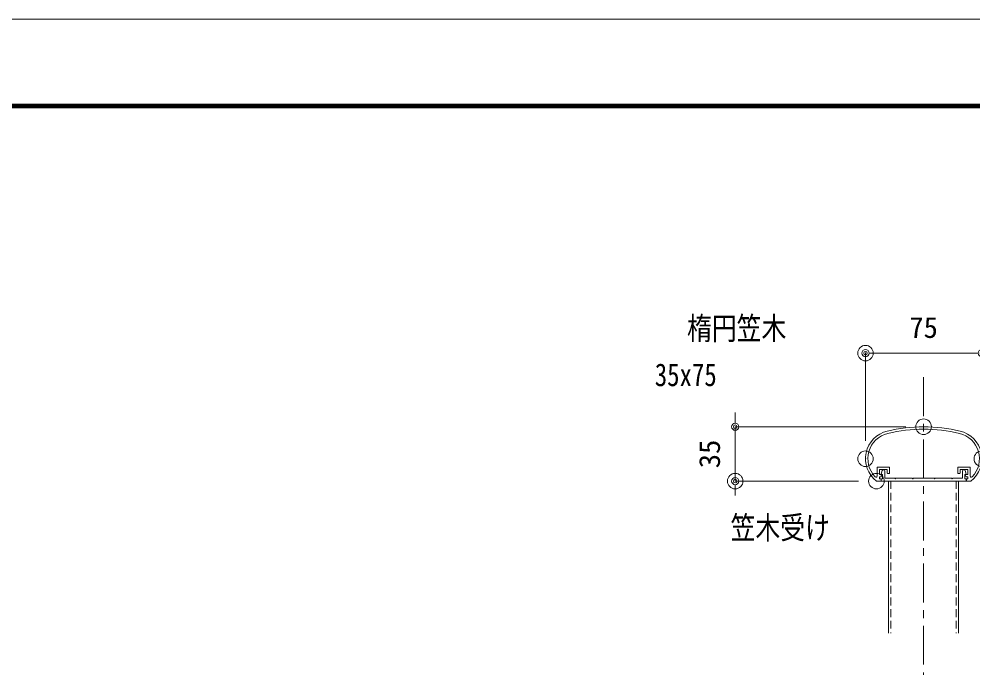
# Model space of a CAD drawing. Units: millimetres, scale not verified. Extents: x -3554 to 3554, y -1188 to 1188.
# Drawn here: x -2504 to -1890, y 766 to 1188 of the extents above; entities that cross this region are included whole.
import ezdxf
from ezdxf.enums import TextEntityAlignment as Align

# ---------------------------------------------------------------- set-up
doc = ezdxf.new("R2010")
doc.units = ezdxf.units.MM
doc.header["$LTSCALE"] = 20
doc.header["$PDMODE"] = 32
doc.header["$PDSIZE"] = 10
doc.linetypes.add('USER1', pattern=[2, 1.25, -0.25, 0.25, -0.25])
doc.linetypes.add('USER3', pattern=[0.375, 0.25, -0.125])
for name, color, linetype, lineweight in [('0-0_0', 7, 'Continuous', 18), ('0-1_DEFPOINTS', 7, 'Continuous', 18), ('0-4_WAKU', 7, 'Continuous', 18), ('0-7_3中心線', 2, 'USER1', 18), ('0-8_41ｱﾙﾐ', 6, 'Continuous', 18), ('0-9_1手摺寸法', 7, 'Continuous', 18), ('0-D_4アルミ', 6, 'Continuous', 18)]:
    doc.layers.add(name, color=color, linetype=linetype, lineweight=lineweight)
doc.styles.add('ＭＳ ゴシック', font='')
doc.styles.get('ＭＳ ゴシック').set_extended_font_data('MS Gothic')

# ---------------------------------------------------------------- blocks, each defined once
blk = doc.blocks.new('_ORIGIN2')
at = {"layer": '0-0_0'}
blk.add_line((-0.5, 0), (-1, 0), dxfattribs=at)
for radius in [0.5, 0.25]:
    blk.add_circle((0, 0), radius, dxfattribs=at)
blk = doc.blocks.new('D18')
at = {"layer": '0-1_DEFPOINTS'}
for p in [(92.53, 1349.44), (-28.78, 1314.44), (62.14, 1314.44)]:
    blk.add_point(p, dxfattribs=at)
at = {"layer": '0-9_1手摺寸法'}
for p, q in [((-28.78, 1354.04), (-28.78, 1358.64)), ((81.03, 1349.44), (-28.78, 1349.44)), ((-28.78, 1349.44), (-28.78, 1314.44)), ((50.64, 1314.44), (-28.78, 1314.44)), ((-28.78, 1309.84), (-28.78, 1305.24))]:
    blk.add_line(p, q, dxfattribs=at)
at = {"layer": '0-9_1手摺寸法', "xscale": 4.6, "yscale": 4.6}
for p, rotation in [((-28.78, 1349.44), 270), ((-28.78, 1314.44), 90)]:
    blk.add_blockref('_ORIGIN2', p, dxfattribs=dict(at, rotation=rotation))
at = {"layer": '0-9_1手摺寸法', "style": 'ＭＳ ゴシック'}
blk.add_text('35', height=13.49, rotation=90, dxfattribs=at).set_placement((-34.53, 1322.74), align=Align.BOTTOM_LEFT)
blk = doc.blocks.new('D19')
at = {"layer": '0-1_DEFPOINTS'}
for p in [(55.13, 1396.85), (55.13, 1328.85), (130.02, 1328.85)]:
    blk.add_point(p, dxfattribs=at)
at = {"layer": '0-9_1手摺寸法'}
for p, q in [((55.13, 1340.35), (55.13, 1396.85)), ((125.42, 1396.85), (59.73, 1396.85)), ((130.02, 1340.35), (130.02, 1396.85))]:
    blk.add_line(p, q, dxfattribs=at)
at = {"layer": '0-9_1手摺寸法', "xscale": 4.6, "yscale": 4.6, "rotation": 180}
blk.add_blockref('_ORIGIN2', (55.13, 1396.85), dxfattribs=at)
at = {"layer": '0-9_1手摺寸法', "xscale": 4.6, "yscale": 4.6}
blk.add_blockref('_ORIGIN2', (130.02, 1396.85), dxfattribs=at)
at = {"layer": '0-9_1手摺寸法', "style": 'ＭＳ ゴシック'}
blk.add_text('75', height=13.49, dxfattribs=at).set_placement((83.38, 1402.6), align=Align.BOTTOM_LEFT)

msp = doc.modelspace()

# ---------------------------------------------------------------- linework, layer by layer
at = {"layer": '0-0_0'}
for p, q in [((-1943.86, 890.5), (-1943.86, 792.64)), ((-1898.86, 890.5), (-1898.86, 792.64))]:
    msp.add_line(p, q, dxfattribs=at)
at = {"layer": '0-1_DEFPOINTS', "color": 5}
msp.add_line((-190.14, 1188), (-3554.14, 1188), dxfattribs=at)
at = {"layer": '0-4_WAKU'}
for p, q in [((-272.94, 1133.2), (-3475.34, 1133.2)), ((-273.54, 1132.6), (-3474.74, 1132.6)), ((-274.14, 1132), (-3474.14, 1132)), ((-274.74, 1131.4), (-3473.54, 1131.4)), ((-275.34, 1130.8), (-3472.94, 1130.8))]:
    msp.add_line(p, q, dxfattribs=at)
at = {"layer": '0-7_3中心線'}
msp.add_line((-1921.36, 957.35), (-1921.36, 765.71), dxfattribs=at)
at = {"layer": '0-8_41ｱﾙﾐ', "linetype": 'USER3'}
for p, q in [((-1942.36, 890.5), (-1942.36, 792.64)), ((-1900.36, 890.5), (-1900.36, 792.64))]:
    msp.add_line(p, q, dxfattribs=at)
at = {"layer": '0-D_4アルミ'}
for p, q in [((-1951.25, 893.76), (-1951.25, 899.3)), ((-1951.05, 899.5), (-1943.45, 899.5)), ((-1949.75, 898), (-1944.75, 898)), ((-1949.75, 894.8), (-1949.75, 898)), ((-1949.75, 894.8), (-1949.75, 898)), ((-1947.92, 897.29), (-1948.66, 895.06)), ((-1947.21, 897.8), (-1947, 897.8)), ((-1946.25, 892.3), (-1946.25, 897.05)), ((-1944.75, 895.7), (-1944.75, 898)), ((-1943.25, 895.7), (-1943.25, 899.3)), ((-1899.36, 895.7), (-1899.36, 899.3)), ((-1891.56, 899.5), (-1899.16, 899.5)), ((-1892.86, 898), (-1897.86, 898)), ((-1897.86, 895.7), (-1897.86, 898)), ((-1896.25, 892.3), (-1896.25, 897.05)), ((-1895.29, 897.8), (-1895.5, 897.8)), ((-1894.58, 897.29), (-1893.83, 895.06)), ((-1892.86, 894.8), (-1892.86, 898)), ((-1892.86, 894.8), (-1892.86, 898)), ((-1891.36, 893.76), (-1891.36, 899.3)), ((-1949.75, 894.8), (-1948.12, 894.8)), ((-1949.75, 893.3), (-1948.75, 893.3)), ((-1949.75, 892), (-1949.75, 893.3)), ((-1949.75, 892), (-1948.75, 892)), ((-1947.95, 894.49), (-1948.75, 893.3)), ((-1948.75, 890.5), (-1948.75, 892)), ((-1948.75, 890.5), (-1948.75, 891.5)), ((-1947.75, 892), (-1948.25, 892)), ((-1947.75, 892), (-1947.75, 894.8)), ((-1939.85, 892.3), (-1946.25, 892.3)), ((-1944.55, 895.5), (-1943.45, 895.5)), ((-1939.38, 892.09), (-1939.25, 892.3)), ((-1928.55, 892.3), (-1939.25, 892.3)), ((-1928.55, 892.3), (-1939.25, 892.3)), ((-1928.42, 892.09), (-1928.55, 892.3)), ((-1928.08, 892.09), (-1927.95, 892.3)), ((-1921.25, 892.3), (-1927.95, 892.3)), ((-1921.25, 892.3), (-1927.95, 892.3)), ((-1921.25, 892.3), (-1914.55, 892.3)), ((-1921.25, 892.3), (-1914.55, 892.3)), ((-1914.42, 892.09), (-1914.55, 892.3)), ((-1914.08, 892.09), (-1913.95, 892.3)), ((-1913.95, 892.3), (-1903.25, 892.3)), ((-1913.95, 892.3), (-1903.25, 892.3)), ((-1903.12, 892.09), (-1903.25, 892.3)), ((-1902.78, 892.09), (-1902.65, 892.3)), ((-1902.65, 892.3), (-1896.25, 892.3)), ((-1902.65, 892.3), (-1896.25, 892.3)), ((-1898.06, 895.5), (-1899.16, 895.5)), ((-1894.02, 894.8), (-1894.75, 894.8)), ((-1894.75, 894.8), (-1894.75, 894.79)), ((-1894.75, 892), (-1894.75, 894.8)), ((-1894.75, 892), (-1894.25, 892)), ((-1894.66, 894.49), (-1893.86, 893.3)), ((-1892.86, 894.8), (-1894.49, 894.8)), ((-1892.86, 893.3), (-1893.86, 893.3)), ((-1892.86, 892), (-1893.86, 892)), ((-1893.86, 890.5), (-1893.86, 892)), ((-1893.75, 890.5), (-1893.75, 891.5)), ((-1892.86, 892), (-1892.86, 893.3)), ((-1951.75, 890.5), (-1951.75, 890.51)), ((-1951.75, 890.5), (-1948.75, 890.5)), ((-1893.75, 890.5), (-1948.75, 890.5)), ((-1890.86, 890.5), (-1893.86, 890.5)), ((-1890.86, 890.5), (-1890.86, 890.51))]:
    msp.add_line(p, q, dxfattribs=at)
for points in [[(-1948.47, 894.8), (-1947.75, 894.8), (-1947.75, 894.79)], [(-1939.72, 892.09), (-1939.85, 892.3), (-1946.25, 892.3)]]:
    msp.add_lwpolyline(points, dxfattribs=at)
for centre, radius, start, end in [((-1940.44, 904.91), 18.31, 103.58646, 231.87592), ((-1921.25, 825.5), 100, 90, 103.58646), ((-1921.25, 825.5), 98.5, 90, 103.58646), ((-1921.36, 825.5), 100, 76.41354, 90), ((-1921.36, 825.5), 98.5, 76.41354, 90), ((-1902.17, 904.91), 18.31, 308.12408, 76.41354), ((-1940.44, 904.91), 16.81, 103.58646, 223.96197), ((-1902.17, 904.91), 16.81, 316.03803, 76.41354), ((-1951.05, 899.3), 0.2, 90, 180), ((-1947.21, 897.05), 0.75, 90, 161.56505), ((-1947, 897.05), 0.75, 0, 90), ((-1943.45, 899.3), 0.2, 0, 90), ((-1899.16, 899.3), 0.2, 90, 180), ((-1895.5, 897.05), 0.75, 90, 180), ((-1895.29, 897.05), 0.75, 18.43495, 90), ((-1891.56, 899.3), 0.2, 0, 90), ((-1952, 893.76), 0.75, 223.96197, 0), ((-1948.25, 891.5), 0.5, 90, 180), ((-1948.47, 895), 0.2, 161.56505, 270), ((-1948.12, 894.6), 0.2, 326.30993, 90), ((-1944.55, 895.7), 0.2, 180, 270), ((-1943.45, 895.7), 0.2, 270, 0), ((-1939.55, 892.2), 0.2, 212.33353, 327.66647), ((-1928.25, 892.2), 0.2, 212.33353, 327.66647), ((-1914.25, 892.2), 0.2, 212.33353, 327.66647), ((-1902.95, 892.2), 0.2, 212.33353, 327.66647), ((-1899.16, 895.7), 0.2, 180, 270), ((-1898.06, 895.7), 0.2, 270, 0), ((-1894.49, 894.6), 0.2, 90, 213.69007), ((-1894.25, 891.5), 0.5, 0, 90), ((-1894.02, 895), 0.2, 270, 18.43495), ((-1890.61, 893.76), 0.75, 180, 316.03803)]:
    msp.add_arc(centre, radius, start, end, dxfattribs=at)

# ---------------------------------------------------------------- block references
at = {"layer": '0-9_1手摺寸法'}
for name in ['D19', 'D18']:
    msp.add_blockref(name, (-2013.88, -423.94), dxfattribs=at)

# ---------------------------------------------------------------- texts
at = {"layer": '0-0_0', "style": 'ＭＳ ゴシック', "width": 0.8}
for s, p in [('楕円笠木', (-2073.7, 977.18)), ('35x75', (-2094.45, 947.25)), ('笠木受け', (-2045.64, 848.81))]:
    msp.add_text(s, height=14.66, dxfattribs=at).set_placement(p, align=Align.BOTTOM_LEFT)

doc.saveas('drawing.dxf')
